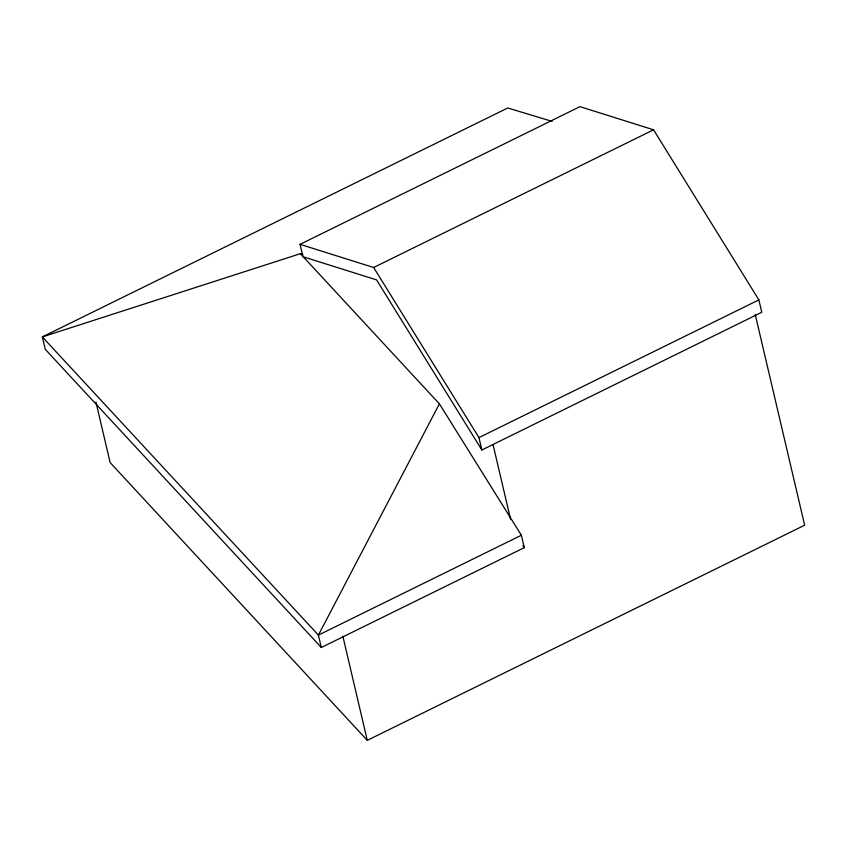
<?xml version="1.0" encoding="UTF-8"?>
<svg xmlns="http://www.w3.org/2000/svg" width="847" height="847" viewBox="0 0 847 847"><rect width="100%" height="100%" fill="white"/><g stroke="black" fill="none" stroke-linecap="round" stroke-linejoin="round"><path stroke-width="1.27" d="M439.402 403.86L318.398 635.102L321.309 647.489L524.282 547.649L521.371 535.251L439.402 403.86L300.378 253.687L42.35 336.905L45.262 349.303L321.309 647.489M300.05 244.338L579.962 106.648L653.566 129.803L758.87 299.902L761.771 312.289L481.858 449.979L376.566 279.881L302.961 256.736L300.05 244.338L373.654 267.493L478.957 437.592L481.858 449.979M373.654 267.493L653.566 129.803M478.957 437.592L758.87 299.902M521.371 535.251L318.398 635.102L42.35 336.905L507.745 107.982L552.075 121.365M95.965 402.134L110.152 462.6L367.28 740.352L804.65 525.204L755.228 314.481M300.378 253.687L302.866 254.439M522.948 545.51L524.282 547.649M493.049 444.622L510.635 519.592M342.844 636.15L367.28 740.352"/></g></svg>
